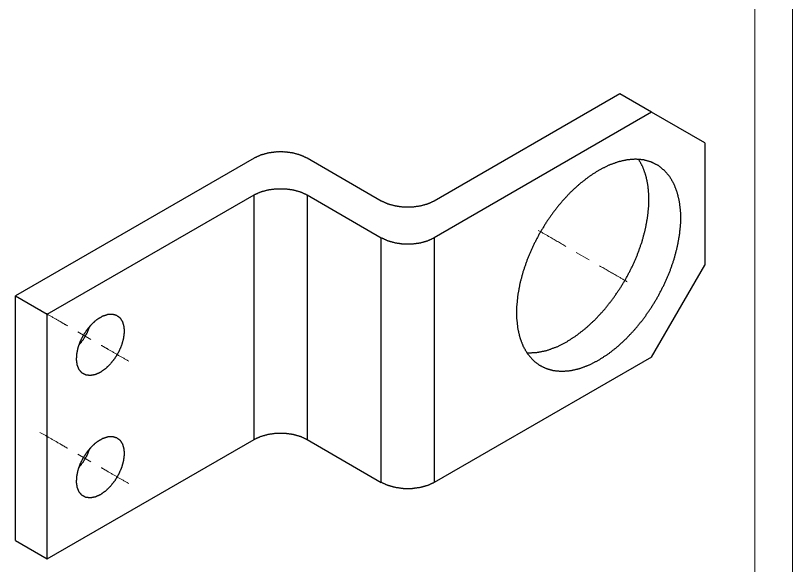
# Model space of a CAD drawing. Header units: millimetres. Extents: x 0 to 420, y 0 to 297.
# Drawn here: x 316.4 to 420, y 75.2 to 148.6 of the extents above; entities that cross this region are included whole.
import ezdxf

# ---------------------------------------------------------------- set-up
doc = ezdxf.new("R2010")
doc.units = ezdxf.units.MM
doc.layers.add('101', color=7, linetype='Continuous', true_color=0xffffff)

msp = doc.modelspace()

# ---------------------------------------------------------------- linework, layer by layer
at = {"layer": '101', "color": 133, "linetype": 'Continuous', "lineweight": 18}
for p, q in [((420, 0), (420, 297)), ((415, 5), (415, 292))]:
    msp.add_line(p, q, dxfattribs=at)
at = {"layer": '101', "color": 251, "linetype": 'Continuous', "lineweight": 25}
for p, q in [((396.97, 138.12), (372.22, 123.83)), ((401.21, 135.67), (396.97, 138.12)), ((401.21, 135.67), (372.22, 118.93)), ((408.29, 131.59), (401.21, 135.67)), ((408.29, 131.59), (408.29, 115.26)), ((348.18, 129.55), (316.36, 111.18)), ((365.15, 123.83), (355.25, 129.55)), ((320.6, 108.73), (348.18, 124.65)), ((348.18, 91.99), (348.18, 124.65)), ((355.25, 124.65), (355.25, 91.99)), ((355.25, 124.65), (365.15, 118.93)), ((365.15, 86.27), (365.15, 118.93)), ((372.22, 118.93), (372.22, 86.27)), ((401.21, 103.01), (408.29, 115.26)), ((316.36, 78.52), (316.36, 111.18)), ((316.36, 111.18), (320.6, 108.73)), ((320.6, 76.07), (320.6, 108.73)), ((401.21, 103.01), (372.22, 86.27)), ((320.6, 76.07), (348.18, 91.99)), ((355.25, 91.99), (365.15, 86.27)), ((316.36, 78.52), (320.6, 76.07))]:
    msp.add_line(p, q, dxfattribs=at)
at = {"layer": '101', "color": 151, "linetype": 'Continuous', "lineweight": 18}
for p, q in [((391.15, 116.98), (392.89, 115.98)), ((324.69, 106.37), (326.42, 105.37)), ((324.69, 90.04), (326.42, 89.04))]:
    msp.add_line(p, q, dxfattribs=at)
at = {"layer": '101', "color": 251, "linetype": 'Continuous', "lineweight": 25}
for points, knots in [([(355.25, 129.55), (354.38, 129.95), (353.37, 130.23), (352.28, 130.37), (351.16, 130.37), (350.07, 130.23), (349.06, 129.95), (348.18, 129.55)], [0, 0, 0.131242, 0.273828, 0.423765, 0.57624, 0.726177, 0.868763, 1, 1]), ([(394.14, 127.91), (395.42, 128.56), (396.67, 129.03), (397.89, 129.31), (399.06, 129.41), (400.17, 129.31), (401.19, 129.02), (402.12, 128.55), (402.93, 127.89), (403.64, 127.07), (404.21, 126.08), (404.64, 124.95), (404.94, 123.69), (405.09, 122.31), (405.09, 120.84), (404.94, 119.29), (404.64, 117.69), (404.21, 116.06), (403.64, 114.41), (402.93, 112.78), (402.12, 111.18), (401.19, 109.63), (400.17, 108.16), (399.06, 106.79), (397.89, 105.53), (396.67, 104.4), (395.42, 103.42), (394.14, 102.6), (392.87, 101.95), (391.62, 101.48), (390.39, 101.2), (389.22, 101.11), (388.12, 101.21), (387.1, 101.5), (386.17, 101.97), (385.35, 102.62), (384.65, 103.45), (384.08, 104.43), (383.64, 105.57), (383.35, 106.83), (383.2, 108.2), (383.2, 109.68), (383.35, 111.22), (383.64, 112.83), (384.08, 114.46), (384.65, 116.11), (385.35, 117.74), (386.17, 119.34), (387.1, 120.89), (388.12, 122.35), (389.22, 123.73), (390.39, 124.99), (391.62, 126.11), (392.87, 127.09), (394.14, 127.91)], [0, 0, 0.018277, 0.035424, 0.051462, 0.066484, 0.080664, 0.094258, 0.107585, 0.121003, 0.134853, 0.149427, 0.164941, 0.181526, 0.199239, 0.218071, 0.23796, 0.258798, 0.280446, 0.302737, 0.325485, 0.348491, 0.371549, 0.394452, 0.416996, 0.438987, 0.46025, 0.480629, 0.5, 0.518278, 0.535424, 0.551462, 0.566484, 0.580664, 0.594257, 0.607586, 0.621003, 0.634853, 0.649427, 0.664941, 0.681526, 0.699239, 0.718071, 0.73796, 0.758798, 0.780446, 0.802737, 0.825485, 0.848491, 0.87155, 0.894452, 0.916996, 0.938987, 0.96025, 0.980629, 1, 1]), ([(389.9, 105.05), (391.16, 105.87), (392.41, 106.84), (393.62, 107.95), (394.79, 109.2), (395.88, 110.56), (396.9, 112.01), (397.83, 113.54), (398.65, 115.13), (399.35, 116.75), (399.93, 118.38), (400.37, 120.01), (400.67, 121.6), (400.83, 123.14), (400.85, 124.61), (400.72, 125.99), (400.44, 127.26), (400.03, 128.4), (399.48, 129.39)], [0, 0, 0.052922, 0.10858, 0.16664, 0.226687, 0.288248, 0.350802, 0.413802, 0.47669, 0.538911, 0.599928, 0.659235, 0.71638, 0.77098, 0.822737, 0.87147, 0.917138, 0.959871, 1, 1]), ([(348.18, 124.65), (349.06, 125.05), (350.07, 125.33), (351.16, 125.47), (352.28, 125.47), (353.37, 125.33), (354.38, 125.05), (355.25, 124.65)], [0, 0, 0.131237, 0.273823, 0.42376, 0.576235, 0.726172, 0.868758, 1, 1]), ([(372.22, 123.83), (371.35, 123.43), (370.34, 123.15), (369.25, 123), (368.13, 123), (367.04, 123.15), (366.03, 123.43), (365.15, 123.83)], [0, 0, 0.131236, 0.273823, 0.42376, 0.576235, 0.726172, 0.868759, 1, 1]), ([(365.15, 118.93), (366.03, 118.53), (367.04, 118.25), (368.13, 118.1), (369.25, 118.1), (370.34, 118.25), (371.35, 118.53), (372.22, 118.93)], [0, 0, 0.131242, 0.273828, 0.423765, 0.57624, 0.726177, 0.868763, 1, 1]), ([(327.68, 100.97), (328.36, 101.45), (329.01, 102.08), (329.6, 102.83), (330.1, 103.66), (330.49, 104.55), (330.74, 105.43), (330.85, 106.28), (330.82, 107.05), (330.63, 107.71), (330.31, 108.23), (329.86, 108.57), (329.32, 108.74), (328.69, 108.71), (328.02, 108.49), (327.33, 108.1), (326.66, 107.54), (326.03, 106.84), (325.49, 106.05), (325.04, 105.18), (324.72, 104.3), (324.54, 103.42), (324.5, 102.61), (324.61, 101.89), (324.86, 101.3), (325.25, 100.86), (325.75, 100.61), (326.34, 100.54), (326.99, 100.66), (327.68, 100.97)], [0, 0, 0.036903, 0.076925, 0.119031, 0.161969, 0.204405, 0.245056, 0.282819, 0.316925, 0.347136, 0.373983, 0.398941, 0.424186, 0.451774, 0.482943, 0.51801, 0.556582, 0.597793, 0.640479, 0.683332, 0.725029, 0.764356, 0.800359, 0.832505, 0.86091, 0.886571, 0.911386, 0.937586, 0.966871, 1, 1]), ([(324.8, 104.57), (325.41, 105.36), (325.92, 106.24), (326.3, 107.17)], [0, 0, 0.331427, 0.668577, 1, 1]), ([(384.57, 103.57), (385.82, 103.61), (387.15, 103.87), (388.51, 104.35), (389.9, 105.05)], [0, 0, 0.224046, 0.464294, 0.722755, 1, 1]), ([(327.68, 84.64), (328.36, 85.12), (329.01, 85.75), (329.6, 86.5), (330.1, 87.34), (330.49, 88.22), (330.74, 89.1), (330.85, 89.95), (330.82, 90.72), (330.63, 91.38), (330.31, 91.9), (329.86, 92.24), (329.32, 92.41), (328.69, 92.38), (328.02, 92.16), (327.33, 91.77), (326.66, 91.21), (326.03, 90.51), (325.49, 89.72), (325.04, 88.85), (324.72, 87.97), (324.54, 87.09), (324.5, 86.28), (324.61, 85.56), (324.86, 84.97), (325.25, 84.53), (325.75, 84.28), (326.34, 84.21), (326.99, 84.33), (327.68, 84.64)], [0, 0, 0.036903, 0.076925, 0.119031, 0.161969, 0.204405, 0.245056, 0.282819, 0.316925, 0.347136, 0.373983, 0.398942, 0.424186, 0.451774, 0.482943, 0.51801, 0.556582, 0.597793, 0.640479, 0.683333, 0.725029, 0.764357, 0.800359, 0.832505, 0.86091, 0.886571, 0.911386, 0.937586, 0.966871, 1, 1]), ([(355.25, 91.99), (354.38, 92.39), (353.37, 92.67), (352.28, 92.82), (351.16, 92.82), (350.07, 92.67), (349.06, 92.39), (348.18, 91.99)], [0, 0, 0.131242, 0.273828, 0.423765, 0.57624, 0.726177, 0.868763, 1, 1]), ([(324.8, 88.24), (325.41, 89.03), (325.92, 89.91), (326.3, 90.84)], [0, 0, 0.331429, 0.668575, 1, 1]), ([(372.22, 86.27), (371.35, 85.87), (370.34, 85.59), (369.25, 85.44), (368.13, 85.44), (367.04, 85.59), (366.03, 85.87), (365.15, 86.27)], [0, 0, 0.131236, 0.273823, 0.42376, 0.576235, 0.726172, 0.868758, 1, 1])]:
    msp.add_open_spline(points, degree=1, knots=knots, dxfattribs=at)
at = {"layer": '101', "color": 151, "linetype": 'Continuous', "lineweight": 18}
for points, knots in [([(386.09, 119.91), (387.47, 119.11), (389.78, 117.78)], [0, 0, 0.372786, 1, 1]), ([(394.27, 115.19), (396.58, 113.85), (397.95, 113.06)], [0, 0, 0.627214, 1, 1]), ([(319.62, 109.29), (322.37, 107.71), (323.31, 107.16)], [0, 0, 0.74558, 1, 1]), ([(327.8, 104.57), (328.74, 104.03), (331.49, 102.44)], [0, 0, 0.25442, 1, 1]), ([(319.62, 92.96), (322.37, 91.38), (323.31, 90.83)], [0, 0, 0.74558, 1, 1]), ([(327.8, 88.24), (328.74, 87.7), (331.49, 86.11)], [0, 0, 0.25442, 1, 1])]:
    msp.add_open_spline(points, degree=1, knots=knots, dxfattribs=at)

doc.saveas('drawing.dxf')
